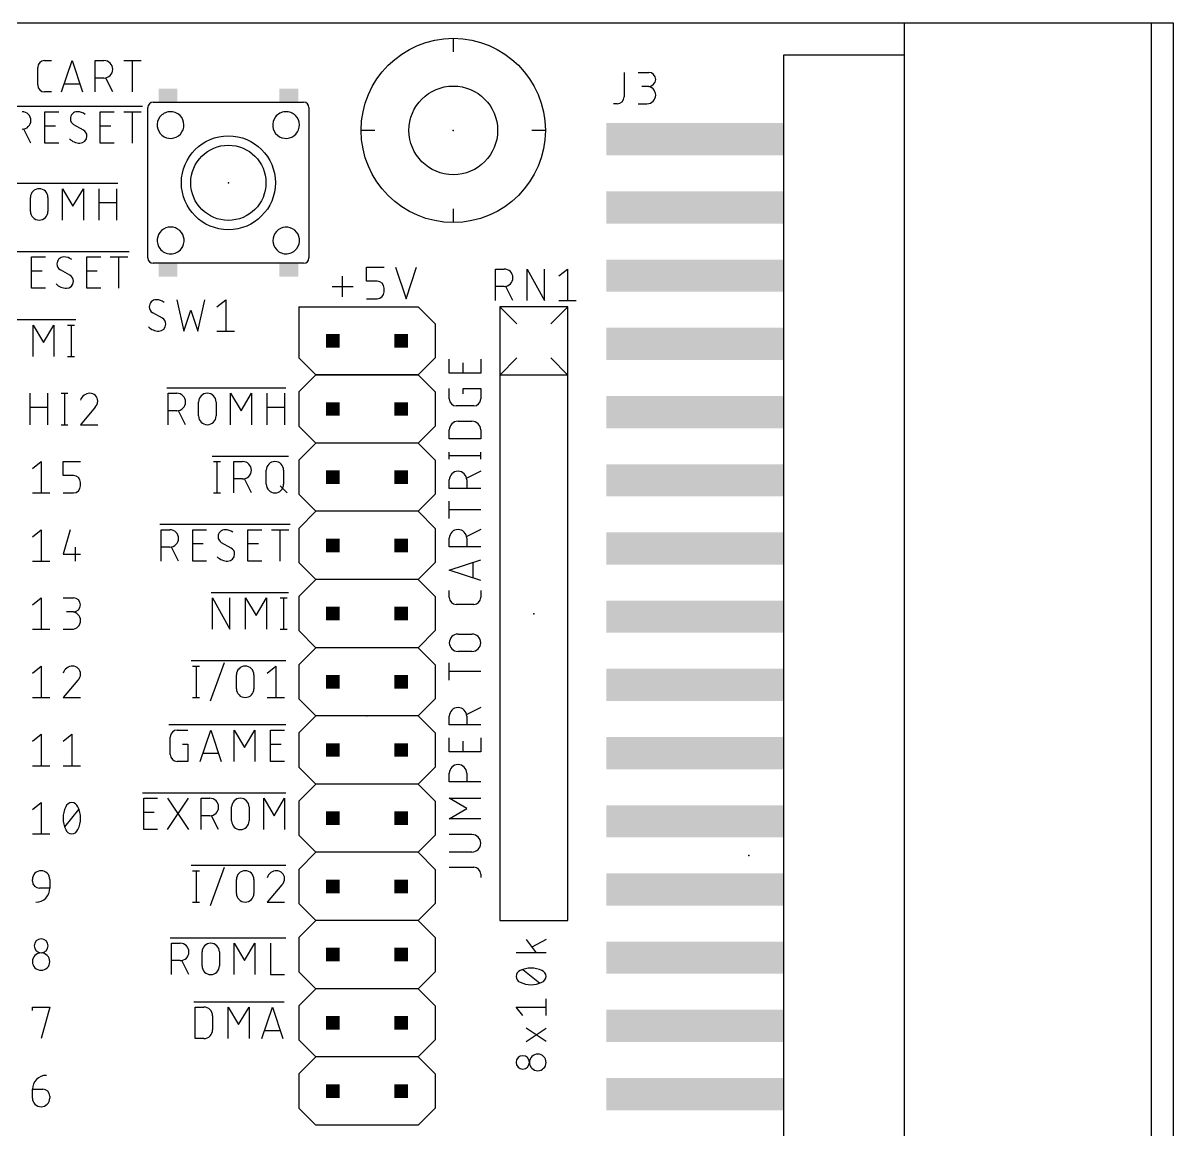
# Model space of a CAD drawing. Extents: x 0 to 97.8, y 0 to 94.6.
# Drawn here: x 54.98 to 97.8, y 20.81 to 62 of the extents above; entities that cross this region are included whole.
import ezdxf

# ---------------------------------------------------------------- set-up
doc = ezdxf.new("R2010")
doc.units = 0
for name, color, linetype in [('20', 30, 'CONTINUOUS'), ('21', 253, 'CONTINUOUS'), ('23', 7, 'CONTINUOUS'), ('25', 253, 'CONTINUOUS'), ('51', 253, 'CONTINUOUS')]:
    doc.layers.add(name, color=color, linetype=linetype)

# ---------------------------------------------------------------- blocks, each defined once
blk = doc.blocks.new('RECT')
blk.add_solid([(-0.5, -0.5), (0.5, -0.5), (-0.5, 0.5), (0.5, 0.5)])

msp = doc.modelspace()

# ---------------------------------------------------------------- linework, layer by layer
at = {"layer": '20'}
for p in [(12, 62), (97, 0)]:
    msp.add_line(p, (97, 62), dxfattribs=at)
msp.add_circle((71, 58), 1.651, dxfattribs=at)
at = {"layer": '21'}
for p, q in [((87.8, 60.8), (87.8, 62)), ((87.8, 62), (97.8, 62)), ((97.8, 62), (97.8, 0)), ((71, 61.429), (71, 60.921)), ((55.7848, 60.6005), (56.0444, 60.6005)), ((56.416, 59.4321), (56.8055, 60.6005)), ((56.8055, 60.6005), (57.195, 59.4321)), ((57.6694, 59.4321), (57.6694, 60.6005)), ((57.6694, 60.6005), (57.994, 60.6005)), ((58.7288, 60.6005), (59.378, 60.6005)), ((59.0534, 59.4321), (59.0534, 60.6005)), ((87.8, 60.8), (83.3, 60.8)), ((83.3, 60.8), (83.3, 1.2)), ((87.8, 1.2), (87.8, 60.8)), ((55.5251, 59.6917), (55.5251, 60.3408)), ((57.994, 59.9513), (57.6694, 59.9513)), ((58.3185, 59.4321), (58.0589, 59.9513)), ((57.0976, 59.7242), (56.5134, 59.7242)), ((56.0444, 59.4321), (55.7848, 59.4321)), ((54.5706, 58.8987), (59.4288, 58.8987)), ((55.7974, 57.5271), (55.7974, 58.6955)), ((55.7974, 58.6955), (56.3167, 58.6955)), ((57.8548, 57.5271), (57.8548, 58.6955)), ((57.8548, 58.6955), (58.3741, 58.6955)), ((58.7288, 58.6955), (59.378, 58.6955)), ((59.0534, 57.5271), (59.0534, 58.6955)), ((59.6263, 53.65), (59.6263, 58.8)), ((61.1763, 59.05), (64.0763, 59.05)), ((65.6262, 58.8), (65.6262, 53.3)), ((55.2705, 57.5271), (55.0109, 58.0463)), ((55.7974, 58.1762), (56.1869, 58.1762)), ((57.2288, 58.0139), (56.8718, 58.2086)), ((57.8548, 58.1762), (58.2443, 58.1762)), ((68.079, 58), (67.571, 58)), ((74.429, 58), (73.921, 58)), ((56.3167, 57.5271), (55.7974, 57.5271)), ((58.3741, 57.5271), (57.8548, 57.5271)), ((54.07, 56.0324), (58.509, 56.0324)), ((56.4488, 54.6608), (56.4488, 55.8292)), ((56.4488, 55.8292), (56.8383, 55.1801)), ((56.8383, 55.1801), (57.2278, 55.8292)), ((57.2278, 55.8292), (57.2278, 54.6608)), ((57.8091, 54.6608), (57.8091, 55.8292)), ((58.4582, 55.8292), (58.4582, 54.6608)), ((55.2564, 54.9854), (55.2564, 55.5046)), ((55.9055, 55.5046), (55.9055, 54.9854)), ((57.8091, 55.3099), (58.4582, 55.3099)), ((71, 55.079), (71, 54.571)), ((54.07, 53.4924), (58.9281, 53.4924)), ((55.2968, 52.1208), (55.2968, 53.2892)), ((55.2968, 53.2892), (55.8161, 53.2892)), ((57.3542, 52.1208), (57.3542, 53.2892)), ((57.3542, 53.2892), (57.8735, 53.2892)), ((58.2282, 53.2892), (58.8773, 53.2892)), ((58.5528, 52.1208), (58.5528, 53.2892)), ((55.2968, 52.7699), (55.6863, 52.7699)), ((56.7282, 52.6076), (56.3712, 52.8024)), ((57.3542, 52.7699), (57.7437, 52.7699)), ((64.0763, 53.05), (61.2263, 53.05)), ((67.7747, 52.3824), (67.7747, 52.9017)), ((67.7747, 52.9017), (68.4238, 52.9017)), ((68.8528, 52.9017), (69.2422, 51.7333)), ((69.2422, 51.7333), (69.6317, 52.9017)), ((66.88, 51.7982), (66.88, 52.5771)), ((68.1641, 52.3824), (67.7747, 52.3824)), ((55.8161, 52.1208), (55.2968, 52.1208)), ((57.8735, 52.1208), (57.3542, 52.1208)), ((66.4906, 52.1877), (67.2695, 52.1877)), ((68.4238, 51.9929), (68.4238, 52.1228)), ((65.2463, 51.435), (67.7863, 51.435)), ((65.2463, 51.435), (65.2463, 50.8)), ((67.7747, 51.7333), (68.1641, 51.7333)), ((67.7863, 51.435), (69.6912, 51.435)), ((69.6912, 51.435), (70.3263, 50.8)), ((75.27, 51.43), (72.73, 51.43)), ((72.73, 51.43), (73.365, 50.795)), ((72.73, 51.43), (72.73, 48.89)), ((75.27, 51.43), (74.635, 50.795)), ((75.27, 48.89), (75.27, 51.43)), ((54.07, 50.9524), (56.9501, 50.9524)), ((55.3513, 49.5808), (55.3513, 50.7492)), ((55.3513, 50.7492), (55.7408, 50.1001)), ((55.7408, 50.1001), (56.1302, 50.7492)), ((56.1302, 50.7492), (56.1302, 49.5808)), ((56.6396, 50.7492), (56.8993, 50.7492)), ((56.7695, 50.7492), (56.7695, 49.5808)), ((65.2463, 50.8), (65.2463, 49.53)), ((70.3263, 50.8), (70.3263, 49.53)), ((56.6396, 49.5808), (56.8993, 49.5808)), ((65.2463, 49.53), (65.8813, 48.895)), ((70.3263, 49.53), (69.6912, 48.895)), ((70.8533, 48.9599), (70.8533, 49.4792)), ((71.3726, 48.9599), (71.3726, 49.3494)), ((72.0217, 49.4792), (72.0217, 48.9599)), ((72.73, 48.89), (73.365, 49.525)), ((75.27, 48.89), (74.635, 49.525)), ((65.8813, 48.895), (65.2463, 48.26)), ((67.7863, 48.895), (65.8813, 48.895)), ((65.8813, 48.895), (67.7863, 48.895)), ((69.6912, 48.895), (67.7863, 48.895)), ((67.7863, 48.895), (69.6912, 48.895)), ((69.6912, 48.895), (70.3263, 48.26)), ((72.0217, 48.9599), (70.8533, 48.9599)), ((72.73, 48.89), (72.73, 28.57)), ((75.27, 48.89), (72.73, 48.89)), ((75.27, 28.57), (75.27, 48.89)), ((60.331, 48.4124), (64.77, 48.4124)), ((55.2469, 47.0408), (55.2469, 48.2092)), ((55.896, 48.2092), (55.896, 47.0408)), ((56.3941, 48.2092), (56.6537, 48.2092)), ((56.5239, 48.2092), (56.5239, 47.0408)), ((60.3818, 47.0408), (60.3818, 48.2092)), ((60.3818, 48.2092), (60.7063, 48.2092)), ((62.7098, 47.0408), (62.7098, 48.2092)), ((62.7098, 48.2092), (63.0992, 47.5601)), ((63.0992, 47.5601), (63.4887, 48.2092)), ((63.4887, 48.2092), (63.4887, 47.0408)), ((64.0701, 47.0408), (64.0701, 48.2092)), ((64.7192, 48.2092), (64.7192, 47.0408)), ((65.2463, 48.26), (65.2463, 46.99)), ((70.3263, 48.26), (70.3263, 46.99)), ((70.8533, 47.9981), (70.8533, 48.3876)), ((71.3726, 48.1928), (71.3726, 48.3876)), ((71.3726, 48.3876), (72.0217, 48.3876)), ((72.0217, 48.3876), (72.0217, 47.9981)), ((55.2469, 47.6899), (55.896, 47.6899)), ((57.6655, 47.6899), (57.1138, 47.0408)), ((60.7063, 47.5601), (60.3818, 47.5601)), ((61.0309, 47.0408), (60.7712, 47.5601)), ((61.5174, 47.3654), (61.5174, 47.8846)), ((62.1665, 47.8846), (62.1665, 47.3654)), ((64.0701, 47.6899), (64.7192, 47.6899)), ((71.7621, 47.7385), (71.1129, 47.7385)), ((71.1779, 47.1684), (71.6971, 47.1684)), ((56.3941, 47.0408), (56.6537, 47.0408)), ((57.1138, 47.0408), (57.7629, 47.0408)), ((65.2463, 46.99), (65.8813, 46.355)), ((70.3263, 46.99), (69.6912, 46.355)), ((70.8533, 46.5193), (70.8533, 46.8438)), ((72.0217, 46.8438), (72.0217, 46.5193)), ((65.8813, 46.355), (65.2463, 45.72)), ((68.4213, 46.355), (65.8813, 46.355)), ((69.6912, 46.355), (68.4213, 46.355)), ((69.6912, 46.355), (70.3263, 45.72)), ((72.0217, 46.5193), (70.8533, 46.5193)), ((62.017, 45.8724), (64.865, 45.8724)), ((70.8533, 45.7615), (70.8533, 46.0211)), ((70.8533, 45.8913), (72.0217, 45.8913)), ((72.0217, 45.7615), (72.0217, 46.0211)), ((55.3287, 45.4096), (55.6533, 45.6692)), ((55.6533, 45.6692), (55.6533, 44.5008)), ((56.4717, 45.1499), (56.4717, 45.6692)), ((56.4717, 45.6692), (57.1208, 45.6692)), ((62.0678, 45.6692), (62.3274, 45.6692)), ((62.1976, 45.6692), (62.1976, 44.5008)), ((62.8329, 44.5008), (62.8329, 45.6692)), ((62.8329, 45.6692), (63.1575, 45.6692)), ((65.2463, 45.72), (65.2463, 44.45)), ((70.3263, 45.72), (70.3263, 44.45)), ((56.8612, 45.1499), (56.4717, 45.1499)), ((63.1575, 45.0201), (62.8329, 45.0201)), ((63.482, 44.5008), (63.2224, 45.0201)), ((64.0353, 44.8254), (64.0353, 45.3446)), ((64.6844, 45.3446), (64.6844, 44.8254)), ((70.8533, 44.6597), (70.8533, 44.9843)), ((72.0217, 45.3088), (71.5024, 45.0492)), ((71.5024, 44.9843), (71.5024, 44.6597)), ((57.1208, 44.7604), (57.1208, 44.8903)), ((64.5546, 44.7604), (64.8142, 44.5008)), ((72.0217, 44.6597), (70.8533, 44.6597)), ((55.3287, 44.5008), (55.9778, 44.5008)), ((56.4717, 44.5008), (56.8612, 44.5008)), ((62.0678, 44.5008), (62.3274, 44.5008)), ((65.2463, 44.45), (65.8813, 43.815)), ((70.3263, 44.45), (69.6912, 43.815)), ((70.8533, 43.5475), (70.8533, 44.1966)), ((65.8813, 43.815), (65.2463, 43.18)), ((68.4213, 43.815), (65.8813, 43.815)), ((69.6912, 43.815), (68.4213, 43.815)), ((69.6912, 43.815), (70.3263, 43.18)), ((72.0217, 43.872), (70.8533, 43.872)), ((60.0706, 43.3324), (64.9288, 43.3324)), ((55.3287, 42.8696), (55.6533, 43.1292)), ((55.6533, 43.1292), (55.6533, 41.9608)), ((56.7314, 43.1292), (56.4717, 42.2204)), ((60.1214, 41.9608), (60.1214, 43.1292)), ((60.1214, 43.1292), (60.446, 43.1292)), ((61.2974, 41.9608), (61.2974, 43.1292)), ((61.2974, 43.1292), (61.8167, 43.1292)), ((63.3548, 41.9608), (63.3548, 43.1292)), ((63.3548, 43.1292), (63.8741, 43.1292)), ((64.2288, 43.1292), (64.8779, 43.1292)), ((64.5534, 41.9608), (64.5534, 43.1292)), ((65.2463, 43.18), (65.2463, 41.91)), ((70.3263, 43.18), (70.3263, 41.91)), ((72.0217, 43.1371), (71.5024, 42.8775)), ((56.9261, 42.4801), (56.9261, 41.9608)), ((60.446, 42.4801), (60.1214, 42.4801)), ((60.7705, 41.9608), (60.5109, 42.4801)), ((61.2974, 42.6099), (61.6869, 42.6099)), ((62.7288, 42.4476), (62.3718, 42.6424)), ((63.3548, 42.6099), (63.7443, 42.6099)), ((70.8533, 42.488), (70.8533, 42.8126)), ((72.0217, 42.488), (70.8533, 42.488)), ((71.5024, 42.8126), (71.5024, 42.488)), ((56.4717, 42.2204), (57.1208, 42.2204)), ((70.8533, 41.6241), (72.0217, 42.0136)), ((55.3287, 41.9608), (55.9778, 41.9608)), ((61.8167, 41.9608), (61.2974, 41.9608)), ((63.8741, 41.9608), (63.3548, 41.9608)), ((65.2463, 41.91), (65.8813, 41.275)), ((70.3263, 41.91), (69.6912, 41.275)), ((72.0217, 41.2347), (70.8533, 41.6241)), ((71.7296, 41.9162), (71.7296, 41.332)), ((65.8813, 41.275), (65.2463, 40.64)), ((68.4213, 41.275), (65.8813, 41.275)), ((69.6912, 41.275), (68.4213, 41.275)), ((69.6912, 41.275), (70.3263, 40.64)), ((61.9849, 40.7924), (64.865, 40.7924)), ((70.8533, 40.6034), (70.8533, 40.863)), ((72.0217, 40.863), (72.0217, 40.6034)), ((55.3287, 40.3296), (55.6533, 40.5892)), ((55.6533, 40.5892), (55.6533, 39.4208)), ((56.4717, 40.5892), (56.8612, 40.5892)), ((62.0357, 39.4208), (62.0357, 40.5892)), ((62.0357, 40.5892), (62.6848, 39.4208)), ((62.6848, 39.4208), (62.6848, 40.5892)), ((63.2662, 39.4208), (63.2662, 40.5892)), ((63.2662, 40.5892), (63.6557, 39.9401)), ((63.6557, 39.9401), (64.0451, 40.5892)), ((64.0451, 40.5892), (64.0451, 39.4208)), ((64.5546, 40.5892), (64.8142, 40.5892)), ((64.6844, 40.5892), (64.6844, 39.4208)), ((65.2463, 40.64), (65.2463, 39.37)), ((70.3263, 40.64), (70.3263, 39.37)), ((71.7621, 40.3438), (71.1129, 40.3438)), ((56.8612, 40.0699), (56.6015, 40.0699)), ((55.3287, 39.4208), (55.9778, 39.4208)), ((56.4717, 39.4208), (56.7963, 39.4208)), ((64.5546, 39.4208), (64.8142, 39.4208)), ((65.2463, 39.37), (65.8813, 38.735)), ((70.3263, 39.37), (69.6912, 38.735)), ((71.1779, 39.2436), (71.6971, 39.2436)), ((65.8813, 38.735), (65.2463, 38.1)), ((68.4213, 38.735), (65.8813, 38.735)), ((69.6912, 38.735), (68.4213, 38.735)), ((69.6912, 38.735), (70.3263, 38.1)), ((71.6971, 38.5945), (71.1779, 38.5945)), ((61.2422, 38.2524), (64.77, 38.2524)), ((61.9633, 36.751), (62.4826, 38.179)), ((70.8533, 37.5277), (70.8533, 38.1768)), ((55.3287, 37.7896), (55.6533, 38.0492)), ((55.6533, 38.0492), (55.6533, 36.8808)), ((61.293, 38.0492), (61.5527, 38.0492)), ((61.4229, 38.0492), (61.4229, 36.8808)), ((62.9271, 37.2054), (62.9271, 37.7246)), ((63.5762, 37.7246), (63.5762, 37.2054)), ((64.0701, 37.7896), (64.3946, 38.0492)), ((64.3946, 38.0492), (64.3946, 36.8808)), ((65.2463, 38.1), (65.2463, 36.83)), ((70.3263, 38.1), (70.3263, 36.83)), ((72.0217, 37.8522), (70.8533, 37.8522)), ((57.0235, 37.5299), (56.4717, 36.8808)), ((55.3287, 36.8808), (55.9778, 36.8808)), ((56.4717, 36.8808), (57.1208, 36.8808)), ((61.293, 36.8808), (61.5527, 36.8808)), ((64.0701, 36.8808), (64.7192, 36.8808)), ((65.2463, 36.83), (65.8813, 36.195)), ((70.3263, 36.83), (69.6912, 36.195)), ((72.0217, 36.5078), (71.5024, 36.2481)), ((65.8813, 36.195), (65.2463, 35.56)), ((68.4213, 36.195), (65.8813, 36.195)), ((69.6912, 36.195), (68.4213, 36.195)), ((69.6912, 36.195), (70.3263, 35.56)), ((70.8533, 35.8586), (70.8533, 36.1832)), ((71.5024, 36.1832), (71.5024, 35.8586)), ((60.4131, 35.8712), (64.77, 35.8712)), ((60.7235, 35.668), (61.113, 35.668)), ((61.58, 34.4995), (61.9695, 35.668)), ((61.9695, 35.668), (62.359, 34.4995)), ((62.8373, 34.4995), (62.8373, 35.668)), ((62.8373, 35.668), (63.2268, 35.0188)), ((63.2268, 35.0188), (63.6163, 35.668)), ((63.6163, 35.668), (63.6163, 34.4995)), ((64.1999, 34.4995), (64.1999, 35.668)), ((64.1999, 35.668), (64.7192, 35.668)), ((65.2463, 35.56), (65.2463, 34.29)), ((70.3263, 35.56), (70.3263, 34.29)), ((72.0217, 35.8586), (70.8533, 35.8586)), ((55.3287, 35.2496), (55.6533, 35.5092)), ((55.6533, 35.5092), (55.6533, 34.3408)), ((56.4717, 35.2496), (56.7963, 35.5092)), ((56.7963, 35.5092), (56.7963, 34.3408)), ((60.4639, 34.7592), (60.4639, 35.4083)), ((60.9182, 35.1487), (61.113, 35.1487)), ((61.113, 35.1487), (61.113, 34.4995)), ((64.1999, 35.1487), (64.5894, 35.1487)), ((70.8533, 34.8629), (70.8533, 35.3822)), ((71.3726, 34.8629), (71.3726, 35.2524)), ((72.0217, 35.3822), (72.0217, 34.8629)), ((62.2616, 34.7917), (61.6774, 34.7917)), ((72.0217, 34.8629), (70.8533, 34.8629)), ((55.3287, 34.3408), (55.9778, 34.3408)), ((56.4717, 34.3408), (57.1208, 34.3408)), ((61.113, 34.4995), (60.7235, 34.4995)), ((64.7192, 34.4995), (64.1999, 34.4995)), ((65.2463, 34.29), (65.8813, 33.655)), ((70.3263, 34.29), (69.6912, 33.655)), ((70.8533, 33.7346), (70.8533, 34.0592)), ((71.5024, 34.0592), (71.5024, 33.7346)), ((65.8813, 33.655), (65.2463, 33.02)), ((68.4213, 33.655), (65.8813, 33.655)), ((69.6912, 33.655), (68.4213, 33.655)), ((69.6912, 33.655), (70.3263, 33.02)), ((72.0217, 33.7346), (70.8533, 33.7346)), ((59.4227, 33.3312), (64.77, 33.3312)), ((59.4735, 31.9596), (59.4735, 33.1279)), ((59.4735, 33.1279), (59.9928, 33.1279)), ((60.3589, 31.9596), (61.1378, 33.1279)), ((60.3589, 33.1279), (61.1378, 31.9596)), ((61.6122, 31.9596), (61.6122, 33.1279)), ((61.6122, 33.1279), (61.9368, 33.1279)), ((63.9403, 31.9596), (63.9403, 33.1279)), ((63.9403, 33.1279), (64.3297, 32.4788)), ((64.3297, 32.4788), (64.7192, 33.1279)), ((64.7192, 33.1279), (64.7192, 31.9596)), ((65.2463, 33.02), (65.2463, 31.75)), ((70.3263, 33.02), (70.3263, 31.75)), ((71.5024, 32.7468), (70.8533, 33.1363)), ((70.8533, 33.1363), (72.0217, 33.1363)), ((55.3287, 32.7096), (55.6533, 32.9692)), ((55.6533, 32.9692), (55.6533, 31.8008)), ((56.5366, 32.0604), (57.0559, 32.7096)), ((59.4735, 32.6087), (59.863, 32.6087)), ((62.7479, 32.2841), (62.7479, 32.8034)), ((63.397, 32.8034), (63.397, 32.2841)), ((70.8533, 32.3574), (71.5024, 32.7468)), ((61.9368, 32.4788), (61.6122, 32.4788)), ((62.2614, 31.9596), (62.0017, 32.4788)), ((72.0217, 32.3574), (70.8533, 32.3574)), ((55.3287, 31.8008), (55.9778, 31.8008)), ((59.9928, 31.9596), (59.4735, 31.9596)), ((65.2463, 31.75), (65.8813, 31.115)), ((70.3263, 31.75), (69.6912, 31.115)), ((71.6971, 31.776), (70.8533, 31.776)), ((65.8813, 31.115), (65.2463, 30.48)), ((68.4213, 31.115), (65.8813, 31.115)), ((69.6912, 31.115), (68.4213, 31.115)), ((69.6912, 31.115), (70.3263, 30.48)), ((70.8533, 31.1269), (71.6971, 31.1269)), ((61.2422, 30.6324), (64.77, 30.6324)), ((61.293, 30.4292), (61.5527, 30.4292)), ((61.4229, 30.4292), (61.4229, 29.2608)), ((61.9633, 29.131), (62.4826, 30.559)), ((65.2463, 30.48), (65.2463, 29.21)), ((70.3263, 30.48), (70.3263, 29.21)), ((70.8533, 30.5614), (71.7621, 30.5614)), ((55.3287, 30.0397), (55.3287, 30.1046)), ((55.9778, 30.1046), (55.9778, 29.7801)), ((62.9271, 29.5854), (62.9271, 30.1046)), ((63.5762, 30.1046), (63.5762, 29.5854)), ((72.0217, 30.3018), (72.0217, 30.172)), ((55.9778, 29.7801), (55.5884, 29.7801)), ((64.6218, 29.9099), (64.0701, 29.2608)), ((61.293, 29.2608), (61.5527, 29.2608)), ((64.0701, 29.2608), (64.7192, 29.2608)), ((65.2463, 29.21), (65.8813, 28.575)), ((70.3263, 29.21), (69.6912, 28.575)), ((65.8813, 28.575), (65.2463, 27.94)), ((68.4213, 28.575), (65.8813, 28.575)), ((69.6912, 28.575), (68.4213, 28.575)), ((69.6912, 28.575), (70.3263, 27.94)), ((72.73, 28.57), (75.27, 28.57)), ((60.4585, 27.9337), (64.77, 27.9337)), ((65.2463, 27.94), (65.2463, 26.67)), ((70.3263, 27.94), (70.3263, 26.67)), ((73.7119, 27.8638), (74.0844, 27.3671)), ((74.4569, 27.8638), (73.9292, 27.5844)), ((60.5093, 26.5621), (60.5093, 27.7305)), ((60.5093, 27.7305), (60.8339, 27.7305)), ((61.645, 26.8866), (61.645, 27.4059)), ((62.2941, 27.4059), (62.2941, 26.8866)), ((62.8373, 26.5621), (62.8373, 27.7305)), ((62.8373, 27.7305), (63.2268, 27.0813)), ((63.2268, 27.0813), (63.6163, 27.7305)), ((63.6163, 27.7305), (63.6163, 26.5621)), ((64.1999, 27.7305), (64.1999, 26.5621)), ((60.8339, 27.0813), (60.5093, 27.0813)), ((61.1584, 26.5621), (60.8988, 27.0813)), ((74.4569, 27.3671), (73.3393, 27.3671)), ((64.1999, 26.5621), (64.7192, 26.5621)), ((65.2463, 26.67), (65.8813, 26.035)), ((70.3263, 26.67), (69.6912, 26.035)), ((74.2086, 26.2453), (73.5877, 26.742)), ((65.8813, 26.035), (65.2463, 25.4)), ((68.4213, 26.035), (65.8813, 26.035)), ((69.6912, 26.035), (68.4213, 26.035)), ((69.6912, 26.035), (70.3263, 25.4)), ((55.3287, 25.2194), (55.3287, 25.3492)), ((55.3287, 25.3492), (55.9778, 25.3492)), ((55.9778, 25.3492), (55.6533, 24.1808)), ((61.3379, 25.5524), (64.7062, 25.5524)), ((61.3887, 24.1808), (61.3887, 25.3492)), ((61.3887, 25.3492), (61.7133, 25.3492)), ((62.6192, 24.1808), (62.6192, 25.3492)), ((62.6192, 25.3492), (63.0087, 24.7001)), ((63.0087, 24.7001), (63.3982, 25.3492)), ((63.3982, 25.3492), (63.3982, 24.1808)), ((63.8765, 24.1808), (64.266, 25.3492)), ((64.266, 25.3492), (64.6555, 24.1808)), ((65.2463, 25.4), (65.2463, 24.13)), ((70.3263, 25.4), (70.3263, 24.13)), ((73.5877, 25.0402), (73.3393, 25.3506)), ((73.3393, 25.3506), (74.4569, 25.3506)), ((74.4569, 25.0402), (74.4569, 25.6611)), ((62.0378, 25.0246), (62.0378, 24.5054)), ((64.5581, 24.4729), (63.9739, 24.4729)), ((74.4569, 24.0736), (73.7119, 24.5703)), ((73.7119, 24.0736), (74.4569, 24.5703)), ((61.7133, 24.1808), (61.3887, 24.1808)), ((65.2463, 24.13), (65.8813, 23.495)), ((70.3263, 24.13), (69.6912, 23.495)), ((65.8813, 23.495), (65.2463, 22.86)), ((68.4213, 23.495), (65.8813, 23.495)), ((69.6912, 23.495), (68.4213, 23.495)), ((69.6912, 23.495), (70.3263, 22.86)), ((65.2463, 22.86), (65.2463, 21.59)), ((70.3263, 22.86), (70.3263, 21.59)), ((55.3287, 22.2899), (55.7182, 22.2899)), ((55.3287, 21.9654), (55.3287, 22.2899)), ((55.9778, 22.0303), (55.9778, 21.9654)), ((65.2463, 21.59), (65.8813, 20.955)), ((70.3263, 21.59), (69.6912, 20.955)), ((68.4213, 20.955), (65.8813, 20.955)), ((69.6912, 20.955), (68.4213, 20.955))]:
    msp.add_line(p, q, dxfattribs=at)
for centre, radius in [((71, 58), 3.429), ((62.6263, 56.05), 1.75), ((62.6263, 56.05), 1.4)]:
    msp.add_circle(centre, radius, dxfattribs=at)
for centre, radius, start, end in [((55.7848, 60.3408), 0.2596, 90.0007, 180), ((57.994, 60.2759), 0.3246, 270, 90), ((55.7848, 59.6917), 0.2596, 180, 270), ((54.946, 58.3709), 0.3246, 270, 90), ((57.0016, 58.4358), 0.2596, 89.9993, 180), ((57.0016, 58.2086), 0.4868, 53.1301, 89.9993), ((57.0057, 58.4358), 0.2637, 179.9998, 239.4902), ((60.4729, 58.1998), 0.4975, 142.8791, 44.749), ((64.7729, 58.1998), 0.4975, 142.8791, 44.749), ((57.095, 57.7867), 0.2637, 0.0001, 59.4899), ((57.099, 58.0756), 0.5485, 224.761, 269.9999), ((57.099, 57.7867), 0.2596, 270, 0), ((55.581, 55.5046), 0.3246, 0, 180), ((55.581, 54.9854), 0.3246, 180, 0), ((60.4763, 53.9), 0.5, 323.1301, 216.8699), ((64.7796, 53.9002), 0.4975, 322.8791, 224.749), ((56.501, 53.0296), 0.2596, 89.9993, 180), ((56.501, 52.8024), 0.4868, 53.1301, 89.9993), ((56.5051, 53.0296), 0.2637, 179.9998, 239.4902), ((56.5984, 52.6693), 0.5485, 224.761, 269.9999), ((56.5984, 52.3804), 0.2596, 270, 0), ((56.5943, 52.3804), 0.2637, 0.0001, 59.4899), ((68.1641, 52.1228), 0.2596, 0, 90), ((68.1641, 51.9929), 0.2596, 270, 0), ((57.4708, 47.8339), 0.3753, 90.0001, 162.0549), ((57.4708, 47.9171), 0.2921, 0, 90), ((60.7063, 47.8846), 0.3246, 270, 90), ((61.8419, 47.8846), 0.3246, 0, 180), ((71.1129, 47.9981), 0.2596, 180.0014, 270), ((71.7621, 47.9981), 0.2596, 270, 0), ((57.4491, 47.9171), 0.3138, 313.604, 359.9996), ((61.8419, 47.3654), 0.3246, 180, 0), ((71.1779, 46.8438), 0.3246, 90, 180), ((71.6971, 46.8438), 0.3246, 359.9994, 90), ((63.1575, 45.3446), 0.3246, 270, 90), ((64.3598, 45.3446), 0.3246, 0, 180), ((56.8612, 44.8903), 0.2596, 0, 90), ((71.1779, 44.9843), 0.3246, 0, 180), ((56.8612, 44.7604), 0.2596, 270, 0), ((64.3598, 44.8254), 0.3246, 180, 0), ((60.446, 42.8046), 0.3246, 270, 90), ((62.5016, 42.8696), 0.2596, 89.9993, 180), ((62.5057, 42.8696), 0.2637, 179.9998, 239.4902), ((62.5016, 42.6424), 0.4868, 53.1301, 89.9993), ((71.1779, 42.8126), 0.3246, 0, 180), ((62.595, 42.2204), 0.2637, 0.0001, 59.4899), ((62.599, 42.5093), 0.5485, 224.761, 269.9999), ((62.599, 42.2204), 0.2596, 270, 0), ((56.8612, 40.3296), 0.2596, 270, 90), ((71.1129, 40.6034), 0.2596, 180.0014, 270), ((71.7621, 40.6034), 0.2596, 270, 0), ((56.7963, 39.7454), 0.3246, 270, 90), ((71.1779, 38.919), 0.3246, 90, 270), ((71.6971, 38.919), 0.3246, 270, 90), ((56.8287, 37.6739), 0.3753, 90.0001, 162.0549), ((56.8287, 37.7571), 0.2921, 0, 90), ((56.8071, 37.7571), 0.3138, 313.604, 359.9996), ((63.2516, 37.7246), 0.3246, 0, 180), ((63.2516, 37.2054), 0.3246, 180, 0), ((71.1779, 36.1832), 0.3246, 0, 180), ((60.7235, 35.4083), 0.2596, 90.0007, 180), ((60.7235, 34.7592), 0.2596, 180, 270), ((71.1779, 34.0592), 0.3246, 0, 180), ((61.9368, 32.8034), 0.3246, 270, 90), ((63.0724, 32.8034), 0.3246, 0, 180), ((57.4346, 32.385), 0.9628, 154.0109, 180.0001), ((56.7963, 32.729), 0.2402, 90, 161.0751), ((56.7963, 32.729), 0.2402, 18.9248, 90.0002), ((56.158, 32.385), 0.9629, 359.9999, 25.9891), ((57.4346, 32.385), 0.9629, 180, 205.9888), ((56.1579, 32.385), 0.9629, 334.0112, 360), ((63.0724, 32.2841), 0.3246, 180, 0), ((56.7963, 32.041), 0.2402, 198.9254, 269.9998), ((56.7963, 32.041), 0.2402, 270, 341.0747), ((71.6971, 31.4514), 0.3246, 270, 90), ((55.6533, 30.1046), 0.3246, 0, 180), ((63.2516, 30.1046), 0.3246, 0, 180), ((64.4271, 30.0539), 0.3753, 90.0001, 162.0549), ((64.4271, 30.1371), 0.2921, 0, 90), ((71.7621, 30.3018), 0.2596, 0, 90), ((55.5884, 30.0397), 0.2596, 180, 270), ((64.4055, 30.1371), 0.3138, 313.604, 359.9996), ((55.4585, 29.7801), 0.5193, 270, 0), ((63.2516, 29.5854), 0.3246, 180, 0), ((55.6533, 27.6296), 0.2596, 0, 180), ((55.6533, 27.6296), 0.2596, 180, 0), ((60.8339, 27.4059), 0.3246, 270, 90), ((61.9695, 27.4059), 0.3246, 0, 180), ((55.6533, 27.0454), 0.3246, 0, 180), ((55.6533, 27.0454), 0.3246, 180, 0), ((61.9695, 26.8866), 0.3246, 180, 0), ((73.569, 26.4936), 0.2297, 108.9225, 180), ((73.8981, 25.8831), 0.921, 90, 115.9897), ((73.8981, 25.8831), 0.921, 64.0104, 90.0001), ((74.2272, 26.4936), 0.2297, 359.9998, 71.0759), ((73.5691, 26.4936), 0.2297, 179.9998, 251.0761), ((73.8981, 27.1042), 0.921, 244.0111, 270), ((73.8981, 27.1042), 0.921, 269.9999, 295.9887), ((74.2272, 26.4936), 0.2297, 288.9251, 360), ((61.7133, 25.0246), 0.3246, 0, 90), ((61.7133, 24.5054), 0.3246, 269.9994, 0), ((74.1465, 23.2932), 0.3104, 90, 270), ((74.1465, 23.2932), 0.3104, 270, 90), ((73.5877, 23.2932), 0.2484, 90, 270), ((73.5877, 23.2932), 0.2484, 270, 90), ((55.848, 22.2899), 0.5193, 90.0003, 180), ((55.7182, 22.0303), 0.2596, 0, 90), ((55.6533, 21.9654), 0.3246, 180, 0)]:
    msp.add_arc(centre, radius, start, end, dxfattribs=at)
at = {"layer": '23'}
for p in [(71, 58), (62.6263, 56.05), (74, 40), (67.7863, 36.195), (82, 31)]:
    msp.add_point(p, dxfattribs=at)
at = {"layer": '25'}
for p, q in [((77.3603, 60.1592), (77.3603, 59.2504)), ((77.8876, 60.1592), (78.2771, 60.1592)), ((78.2771, 59.6399), (78.0174, 59.6399)), ((77.1006, 58.9908), (76.9708, 58.9908)), ((77.8876, 58.9908), (78.2122, 58.9908)), ((72.5733, 51.6696), (72.5733, 52.838)), ((72.5733, 52.838), (72.8979, 52.838)), ((73.747, 51.6696), (73.747, 52.838)), ((73.747, 52.838), (74.3961, 51.6696)), ((74.3961, 51.6696), (74.3961, 52.838)), ((74.9281, 52.5784), (75.2527, 52.838)), ((75.2527, 52.838), (75.2527, 51.6696)), ((72.8979, 52.1889), (72.5733, 52.1889)), ((73.2224, 51.6696), (72.9628, 52.1889)), ((60.7109, 51.693), (60.9705, 50.5246)), ((61.4898, 50.5246), (61.7494, 51.693)), ((62.201, 51.4333), (62.5256, 51.693)), ((62.5256, 51.693), (62.5256, 50.5246)), ((74.9281, 51.6696), (75.5772, 51.6696)), ((60.1676, 51.0114), (59.8106, 51.2061)), ((60.9705, 50.5246), (61.2302, 51.3035)), ((61.2302, 51.3035), (61.4898, 50.5246)), ((62.201, 50.5246), (62.8501, 50.5246))]:
    msp.add_line(p, q, dxfattribs=at)
for centre, radius, start, end in [((78.2771, 59.8996), 0.2596, 270, 90), ((78.2122, 59.3154), 0.3246, 270, 90), ((77.1006, 59.2504), 0.2596, 270, 0), ((72.8979, 52.5134), 0.3246, 270, 90), ((59.9404, 51.4333), 0.2596, 89.9993, 180), ((59.9445, 51.4333), 0.2637, 179.9998, 239.4902), ((59.9404, 51.2061), 0.4868, 53.1301, 89.9993), ((60.0337, 50.7842), 0.2637, 0.0001, 59.4899), ((60.0378, 51.0731), 0.5485, 224.761, 269.9999), ((60.0378, 50.7842), 0.2596, 270, 0)]:
    msp.add_arc(centre, radius, start, end, dxfattribs=at)
at = {"layer": '51'}
for p, q in [((59.6263, 58.8), (59.6263, 58.85)), ((59.8263, 59.05), (61.1763, 59.05)), ((64.0763, 59.05), (65.4263, 59.05)), ((65.6262, 58.85), (65.6262, 58.8)), ((59.6263, 53.25), (59.6263, 53.65)), ((65.6262, 53.3), (65.6262, 53.25)), ((61.2263, 53.05), (59.8263, 53.05)), ((65.4263, 53.05), (64.0763, 53.05))]:
    msp.add_line(p, q, dxfattribs=at)
for centre, radius, start, end in [((59.8263, 58.85), 0.2, 90, 180), ((60.4729, 58.1998), 0.4975, 44.749, 142.8791), ((64.7729, 58.1998), 0.4975, 44.749, 142.8791), ((65.4263, 58.85), 0.2, 0, 90), ((60.4763, 53.9), 0.5, 216.8699, 323.1301), ((64.7796, 53.9002), 0.4975, 224.749, 322.8791), ((59.8263, 53.25), 0.2, 180, 270), ((65.4263, 53.25), 0.2, 270, 0)]:
    msp.add_arc(centre, radius, start, end, dxfattribs=at)

# ---------------------------------------------------------------- block references
at = {"layer": '21', "yscale": 1.2}
for p, xscale in [((79.45, 57.67), 3.5), ((83.05, 57.67), 0.5), ((79.45, 55.13), 3.5), ((83.05, 55.13), 0.5), ((79.45, 52.59), 3.5), ((83.05, 52.59), 0.5), ((79.45, 50.05), 3.5), ((83.05, 50.05), 0.5), ((79.45, 47.51), 3.5), ((83.05, 47.51), 0.5), ((79.45, 44.97), 3.5), ((83.05, 44.97), 0.5), ((79.45, 42.43), 3.5), ((83.05, 42.43), 0.5), ((79.45, 39.89), 3.5), ((83.05, 39.89), 0.5), ((79.45, 37.35), 3.5), ((83.05, 37.35), 0.5), ((79.45, 34.81), 3.5), ((83.05, 34.81), 0.5), ((79.45, 32.27), 3.5), ((83.05, 32.27), 0.5), ((79.45, 29.73), 3.5), ((83.05, 29.73), 0.5), ((79.45, 27.19), 3.5), ((83.05, 27.19), 0.5), ((79.45, 24.65), 3.5), ((83.05, 24.65), 0.5), ((79.45, 22.11), 3.5), ((83.05, 22.11), 0.5)]:
    msp.add_blockref('RECT', p, dxfattribs=dict(at, xscale=xscale))
at = {"layer": '51', "xscale": 0.5, "yscale": 0.7, "rotation": 270}
for p in [(60.3763, 59.3), (64.8762, 59.3), (60.3763, 52.8), (64.8762, 52.8)]:
    msp.add_blockref('RECT', p, dxfattribs=at)
at = {"layer": '51', "yscale": 1.2}
for p in [(77.2, 57.67), (77.2, 55.13), (77.2, 52.59), (77.2, 50.05), (77.2, 47.51), (77.2, 44.97), (77.2, 42.43), (77.2, 39.89), (77.2, 37.35), (77.2, 34.81), (77.2, 32.27), (77.2, 29.73), (77.2, 27.19), (77.2, 24.65), (77.2, 22.11)]:
    msp.add_blockref('RECT', p, dxfattribs=at)
at = {"layer": '51'}
for p, xscale, yscale in [((82, 57.67), 1.6, 1.2), ((82, 55.13), 1.6, 1.2), ((82, 52.59), 1.6, 1.2), ((82, 50.05), 1.6, 1.2), ((66.5162, 50.165), 0.508, 0.508), ((69.0563, 50.165), 0.508, 0.508), ((82, 47.51), 1.6, 1.2), ((66.5162, 47.625), 0.508, 0.508), ((69.0563, 47.625), 0.508, 0.508), ((82, 44.97), 1.6, 1.2), ((66.5162, 45.085), 0.508, 0.508), ((69.0563, 45.085), 0.508, 0.508), ((82, 42.43), 1.6, 1.2), ((66.5162, 42.545), 0.508, 0.508), ((69.0563, 42.545), 0.508, 0.508), ((66.5162, 40.005), 0.508, 0.508), ((69.0563, 40.005), 0.508, 0.508), ((82, 39.89), 1.6, 1.2), ((66.5162, 37.465), 0.508, 0.508), ((69.0563, 37.465), 0.508, 0.508), ((82, 37.35), 1.6, 1.2), ((66.5162, 34.925), 0.508, 0.508), ((69.0563, 34.925), 0.508, 0.508), ((82, 34.81), 1.6, 1.2), ((66.5162, 32.385), 0.508, 0.508), ((69.0563, 32.385), 0.508, 0.508), ((82, 32.27), 1.6, 1.2), ((66.5162, 29.845), 0.508, 0.508), ((69.0563, 29.845), 0.508, 0.508), ((82, 29.73), 1.6, 1.2), ((66.5162, 27.305), 0.508, 0.508), ((69.0563, 27.305), 0.508, 0.508), ((82, 27.19), 1.6, 1.2), ((66.5162, 24.765), 0.508, 0.508), ((69.0563, 24.765), 0.508, 0.508), ((82, 24.65), 1.6, 1.2), ((82, 22.11), 1.6, 1.2), ((66.5162, 22.225), 0.508, 0.508), ((69.0563, 22.225), 0.508, 0.508)]:
    msp.add_blockref('RECT', p, dxfattribs=dict(at, xscale=xscale, yscale=yscale))

doc.saveas('drawing.dxf')
